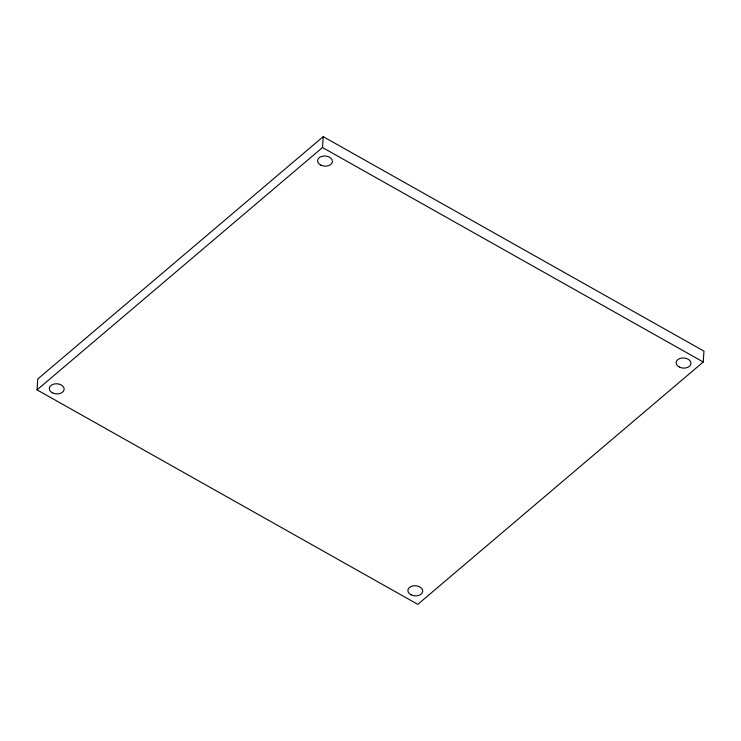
<?xml version="1.0" encoding="UTF-8"?>
<svg xmlns="http://www.w3.org/2000/svg" width="741" height="741" viewBox="0 0 741 741"><rect width="100%" height="100%" fill="white"/><g stroke="black" fill="none" stroke-linecap="round" stroke-linejoin="round"><path stroke-width="1.11" d="M37.05 389.877L37.754 379.003L323.196 136.65L703.95 351.123L703.246 361.997L417.804 604.35L37.05 389.877L322.492 147.524L323.196 136.65M322.492 147.524L703.246 361.997M320.779 165.113A7.456 5.085 3.7 0 0 332.422 161.733A7.456 5.085 3.7 0 0 321.807 156.37A7.456 5.085 3.7 0 0 320.779 165.113M52.518 392.887A7.456 5.085 3.7 0 0 64.161 389.497A7.456 5.085 3.7 0 0 53.547 384.134A7.456 5.085 3.7 0 0 52.518 392.887M411.07 594.847A7.456 5.085 3.7 0 0 422.713 591.466A7.456 5.085 3.7 0 0 412.098 586.103A7.456 5.085 3.7 0 0 411.07 594.847M679.33 367.082A7.456 5.085 3.7 0 0 690.973 363.701A7.456 5.085 3.7 0 0 680.358 358.338A7.456 5.085 3.7 0 0 679.33 367.082"/></g></svg>
